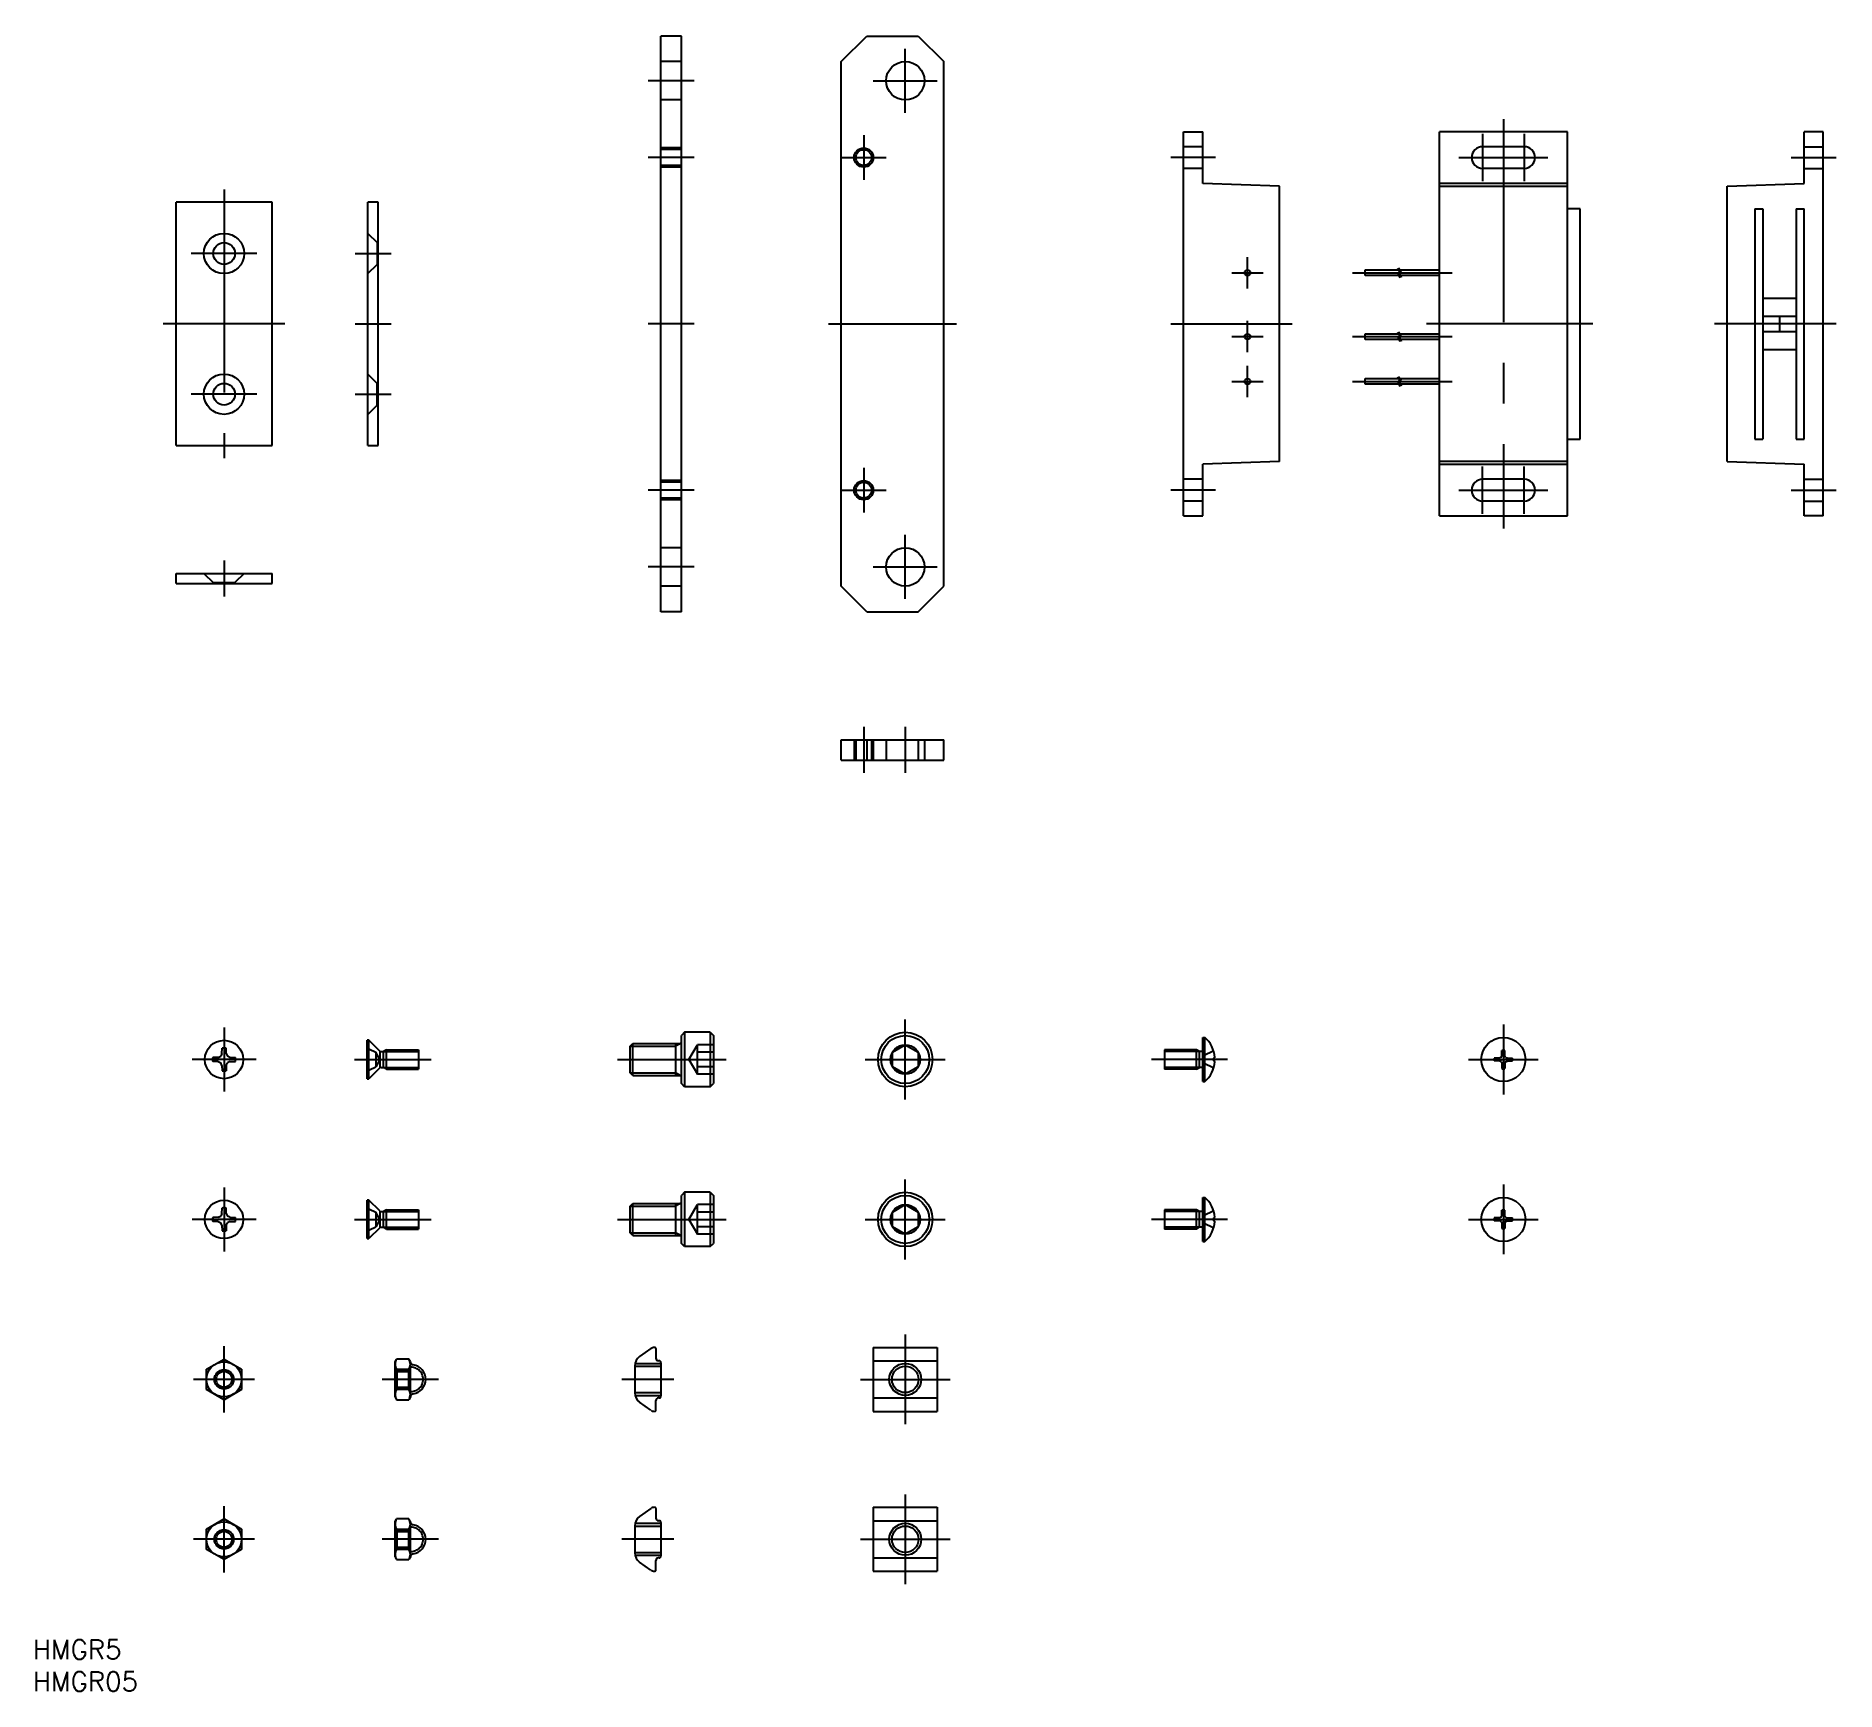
# Model space of a CAD drawing. Extents: x -29 to 252, y -214 to 45.
import ezdxf

# ---------------------------------------------------------------- set-up
doc = ezdxf.new("R2010")
doc.units = 0
doc.linetypes.add('CENTER', pattern=[50.8, 31.75, -6.35, 6.35, -6.35])
doc.linetypes.add('DASHED', pattern=[19.05, 12.7, -6.35])
doc.layers.get('0').update_dxf_attribs({"linetype": 'CONTINUOUS'})
doc.layers.add('CENTER', color=1, linetype='CENTER')
doc.styles.get("Standard").update_dxf_attribs({"font": 'txt.shx', "height": 3, "bigfont": 'bigfont.shx'})

msp = doc.modelspace()

# ---------------------------------------------------------------- linework, layer by layer
at = {"color": 7, "linetype": 'CONTINUOUS'}
for p, q in [((68.3, -45), (68.3, 45)), ((71.5, 45), (68.3, 45)), ((71.5, -45), (71.5, 45)), ((96.5, 41), (100.5, 45)), ((100.5, 45), (108.5, 45)), ((108.5, 45), (112.5, 41)), ((71.5, 41), (68.3, 41)), ((96.5, -41), (96.5, 41)), ((112.5, -41), (112.5, 41)), ((150, -30), (150, 30)), ((150, 30), (153, 30)), ((153, 21.92), (153, 30)), ((190, -30), (190, 30)), ((210, 30), (190, 30)), ((210, -30), (210, 30)), ((247, 21.92), (247, 30)), ((250, 30), (247, 30)), ((250, -30), (250, 30)), ((203.25, 27.7), (196.75, 27.7)), ((203.25, 24.3), (196.75, 24.3)), ((165, 21.5), (153, 21.92)), ((165, -21.5), (165, 21.5)), ((210, 21.92), (190, 21.92)), ((190, 21.5), (210, 21.5)), ((235, 21.5), (247, 21.92)), ((235, -21.5), (235, 21.5)), ((-7.5, -19), (-7.5, 19)), ((7.5, 19), (-7.5, 19)), ((7.5, -19), (7.5, 19)), ((22.5, -19), (22.5, 19)), ((24.1, 19), (22.5, 19)), ((24.1, -19), (24.1, 19)), ((212, 18), (210, 18)), ((212, -18), (212, 18)), ((239.33, 18), (239.33, -18)), ((239.33, 18), (240.56, 18)), ((240.56, 18), (240.56, -18)), ((245.76, 18), (245.76, -18)), ((245.76, 18), (247, 18)), ((247, -18), (247, 18)), ((178.39, 8.45), (183.61, 8.45)), ((178.39, 7.55), (178.39, 8.45)), ((183.84, 8.45), (190, 8.45)), ((183.69, 7.55), (178.39, 7.55)), ((190, 7.55), (183.91, 7.55)), ((240.56, 4), (245.76, 4)), ((240.56, 1.2), (245.76, 1.2)), ((243.16, 1.2), (243.16, -1.2)), ((178.39, -1.55), (183.61, -1.55)), ((178.39, -2.45), (178.39, -1.55)), ((183.69, -2.45), (178.39, -2.45)), ((183.84, -1.55), (190, -1.55)), ((190, -2.45), (183.91, -2.45)), ((240.56, -1.2), (245.76, -1.2)), ((240.56, -4), (245.76, -4)), ((178.39, -8.55), (183.61, -8.55)), ((178.39, -9.45), (178.39, -8.55)), ((183.69, -9.45), (178.39, -9.45)), ((183.84, -8.55), (190, -8.55)), ((190, -9.45), (183.91, -9.45)), ((-7.5, -19), (7.5, -19)), ((22.5, -19), (24.1, -19)), ((210, -18), (212, -18)), ((239.33, -18), (240.56, -18)), ((245.76, -18), (247, -18)), ((165, -21.5), (153, -21.92)), ((153, -30), (153, -21.92)), ((210, -21.5), (190, -21.5)), ((190, -21.92), (210, -21.92)), ((235, -21.5), (247, -21.92)), ((247, -30), (247, -21.92)), ((203.25, -24.3), (196.75, -24.3)), ((203.25, -27.7), (196.75, -27.7)), ((150, -30), (153, -30)), ((190, -30), (210, -30)), ((250, -30), (247, -30)), ((-7.5, -39), (7.5, -39)), ((-7.5, -40.6), (-7.5, -39)), ((7.5, -40.6), (7.5, -39)), ((-7.5, -40.6), (7.5, -40.6)), ((71.5, -41), (68.3, -41)), ((100.5, -45), (96.5, -41)), ((108.5, -45), (112.5, -41)), ((71.5, -45), (68.3, -45)), ((100.5, -45), (108.5, -45)), ((96.5, -65), (112.5, -65)), ((96.5, -68.2), (96.5, -65)), ((100.5, -65), (100.5, -68.2)), ((108.5, -65), (108.5, -68.2)), ((112.5, -68.2), (112.5, -65)), ((96.5, -68.2), (112.5, -68.2)), ((22.4, -118), (22.4, -112)), ((22.65, -112), (22.4, -112)), ((22.65, -118), (22.65, -112)), ((24.33, -113.68), (22.65, -112)), ((63.5, -112.93), (63.93, -112.5)), ((63.93, -112.5), (71.3, -112.5)), ((63.93, -117.5), (63.93, -112.5)), ((70.6, -112.5), (70.6, -117.5)), ((72, -110.75), (71.5, -111.25)), ((71.5, -118.75), (71.5, -111.25)), ((72, -110.75), (72, -119.25)), ((76, -110.75), (72, -110.75)), ((76, -110.75), (76, -119.25)), ((76, -110.75), (76.5, -111.25)), ((76.5, -111.25), (76.5, -118.75)), ((153, -118.45), (153, -111.55)), ((153, -111.55), (153.34, -111.55)), ((153.34, -118.45), (153.34, -111.55)), ((-0.92, -114.67), (-1.77, -114.68)), ((-0.92, -115.33), (-1.77, -115.32)), ((-0.92, -114.67), (-0.52, -114.48)), ((-0.92, -115.33), (-0.52, -115.52)), ((-0.33, -114.08), (-0.52, -114.48)), ((-0.33, -114.08), (-0.32, -113.23)), ((0.33, -114.08), (0.32, -113.23)), ((0.33, -114.08), (0.52, -114.48)), ((0.92, -114.67), (0.52, -114.48)), ((0.92, -115.33), (0.52, -115.52)), ((0.92, -114.67), (1.77, -114.68)), ((0.92, -115.33), (1.77, -115.32)), ((24.42, -116.23), (24.42, -113.77)), ((24.54, -113.77), (24.95, -113.77)), ((25.42, -113.5), (24.95, -113.77)), ((24.95, -116.23), (24.95, -113.77)), ((25.42, -113.5), (30.4, -113.5)), ((25.42, -116.5), (25.42, -113.5)), ((30.4, -113.5), (30.4, -116.5)), ((63.5, -117.07), (63.5, -112.93)), ((104.5, -113.85), (106.5, -112.69)), ((104.5, -116.15), (104.5, -113.85)), ((106.5, -112.69), (108.5, -113.85)), ((108.5, -113.85), (108.5, -116.15)), ((152, -113.5), (147, -113.5)), ((147, -113.5), (147, -116.5)), ((152.47, -113.77), (152, -113.5)), ((152, -116.5), (152, -113.5)), ((152.9, -113.77), (152.47, -113.77)), ((152.47, -116.23), (152.47, -113.77)), ((154.67, -114.77), (154.87, -114.76)), ((154.67, -114.77), (154.67, -115.23)), ((154.67, -115.23), (154.87, -115.24)), ((199.43, -114.76), (198.57, -114.77)), ((199.43, -115.24), (198.57, -115.23)), ((199.66, -114.66), (199.43, -114.76)), ((199.66, -115.34), (199.43, -115.24)), ((199.66, -114.66), (199.76, -114.43)), ((199.66, -115.34), (199.76, -115.57)), ((199.76, -114.43), (199.77, -113.57)), ((200.24, -114.43), (200.23, -113.57)), ((200.34, -114.66), (200.24, -114.43)), ((200.34, -115.34), (200.24, -115.57)), ((200.34, -114.66), (200.57, -114.76)), ((200.34, -115.34), (200.57, -115.24)), ((200.57, -114.76), (201.43, -114.77)), ((200.57, -115.24), (201.43, -115.23)), ((-0.33, -115.92), (-0.52, -115.52)), ((-0.33, -115.92), (-0.32, -116.77)), ((0.33, -115.92), (0.32, -116.77)), ((0.33, -115.92), (0.52, -115.52)), ((22.4, -118), (22.65, -118)), ((24.33, -116.32), (22.65, -118)), ((24.54, -116.23), (24.95, -116.23)), ((25.42, -116.5), (24.95, -116.23)), ((25.42, -116.5), (30.4, -116.5)), ((63.93, -117.5), (63.5, -117.07)), ((63.93, -117.5), (71.3, -117.5)), ((106.5, -117.31), (104.5, -116.15)), ((108.5, -116.15), (106.5, -117.31)), ((152, -116.5), (147, -116.5)), ((152, -116.5), (152.47, -116.23)), ((152.9, -116.23), (152.47, -116.23)), ((199.76, -115.57), (199.77, -116.43)), ((200.24, -115.57), (200.23, -116.43)), ((72, -119.25), (71.5, -118.75)), ((76, -119.25), (72, -119.25)), ((76, -119.25), (76.5, -118.75)), ((153, -118.45), (153.34, -118.45)), ((22.4, -143), (22.4, -137)), ((22.65, -137), (22.4, -137)), ((22.65, -143), (22.65, -137)), ((24.33, -138.68), (22.65, -137)), ((63.5, -137.93), (63.93, -137.5)), ((63.93, -142.5), (63.93, -137.5)), ((63.93, -137.5), (71.3, -137.5)), ((70.6, -137.5), (70.6, -142.5)), ((72, -135.75), (71.5, -136.25)), ((71.5, -143.75), (71.5, -136.25)), ((76, -135.75), (72, -135.75)), ((72, -135.75), (72, -144.25)), ((76, -135.75), (76, -144.25)), ((76, -135.75), (76.5, -136.25)), ((76.5, -136.25), (76.5, -143.75)), ((104.5, -138.85), (106.5, -137.69)), ((106.5, -137.69), (108.5, -138.85)), ((153, -143.45), (153, -136.55)), ((153, -136.55), (153.34, -136.55)), ((153.34, -143.45), (153.34, -136.55)), ((-0.92, -139.67), (-1.77, -139.68)), ((-0.92, -140.33), (-1.77, -140.32)), ((-0.92, -139.67), (-0.52, -139.48)), ((-0.92, -140.33), (-0.52, -140.52)), ((-0.33, -139.08), (-0.52, -139.48)), ((-0.33, -140.92), (-0.52, -140.52)), ((-0.33, -139.08), (-0.32, -138.23)), ((0.33, -139.08), (0.32, -138.23)), ((0.33, -139.08), (0.52, -139.48)), ((0.33, -140.92), (0.52, -140.52)), ((0.92, -139.67), (0.52, -139.48)), ((0.92, -140.33), (0.52, -140.52)), ((0.92, -139.67), (1.77, -139.68)), ((0.92, -140.33), (1.77, -140.32)), ((24.42, -141.23), (24.42, -138.77)), ((24.54, -138.77), (24.95, -138.77)), ((25.42, -138.5), (24.95, -138.77)), ((24.95, -141.23), (24.95, -138.77)), ((25.42, -138.5), (30.4, -138.5)), ((25.42, -141.5), (25.42, -138.5)), ((30.4, -138.5), (30.4, -141.5)), ((63.5, -142.07), (63.5, -137.93)), ((104.5, -141.15), (104.5, -138.85)), ((108.5, -138.85), (108.5, -141.15)), ((152, -138.5), (147, -138.5)), ((147, -138.5), (147, -141.5)), ((152, -141.5), (152, -138.5)), ((152.47, -138.77), (152, -138.5)), ((152.47, -141.23), (152.47, -138.77)), ((152.9, -138.77), (152.47, -138.77)), ((154.67, -139.77), (154.87, -139.76)), ((154.67, -139.77), (154.67, -140.23)), ((154.67, -140.23), (154.87, -140.24)), ((199.43, -139.76), (198.57, -139.77)), ((199.43, -140.24), (198.57, -140.23)), ((199.66, -139.66), (199.43, -139.76)), ((199.66, -140.34), (199.43, -140.24)), ((199.66, -139.66), (199.76, -139.43)), ((199.66, -140.34), (199.76, -140.57)), ((199.76, -139.43), (199.77, -138.57)), ((199.76, -140.57), (199.77, -141.43)), ((200.24, -139.43), (200.23, -138.57)), ((200.24, -140.57), (200.23, -141.43)), ((200.34, -139.66), (200.24, -139.43)), ((200.34, -140.34), (200.24, -140.57)), ((200.34, -139.66), (200.57, -139.76)), ((200.34, -140.34), (200.57, -140.24)), ((200.57, -139.76), (201.43, -139.77)), ((200.57, -140.24), (201.43, -140.23)), ((-0.33, -140.92), (-0.32, -141.77)), ((0.33, -140.92), (0.32, -141.77)), ((22.4, -143), (22.65, -143)), ((24.33, -141.32), (22.65, -143)), ((24.54, -141.23), (24.95, -141.23)), ((25.42, -141.5), (24.95, -141.23)), ((25.42, -141.5), (30.4, -141.5)), ((63.93, -142.5), (63.5, -142.07)), ((63.93, -142.5), (71.3, -142.5)), ((106.5, -142.31), (104.5, -141.15)), ((108.5, -141.15), (106.5, -142.31)), ((152, -141.5), (147, -141.5)), ((152, -141.5), (152.47, -141.23)), ((152.9, -141.23), (152.47, -141.23)), ((153, -143.45), (153.34, -143.45)), ((72, -144.25), (71.5, -143.75)), ((76, -144.25), (72, -144.25)), ((76, -144.25), (76.5, -143.75)), ((66.74, -160.18), (64.97, -161.42)), ((67.5, -160.2), (67.5, -161.7)), ((101.5, -160), (111.5, -160)), ((101.5, -160), (101.5, -170)), ((111.5, -160), (111.5, -170)), ((-2.75, -163.41), (0, -161.82)), ((0, -161.82), (2.75, -163.41)), ((26.73, -162.25), (26.98, -161.82)), ((26.73, -167.75), (26.73, -162.25)), ((28.89, -161.82), (26.98, -161.82)), ((29.13, -162.25), (28.89, -161.82)), ((29.13, -167.75), (29.13, -162.25)), ((64.2, -162.9), (64.2, -167.1)), ((68, -162.1), (67.9, -162.1)), ((68.3, -162.4), (68.3, -167.6)), ((101.5, -162.1), (111.5, -162.1)), ((-2.75, -166.59), (-2.75, -163.41)), ((2.75, -163.41), (2.75, -166.59)), ((26.98, -163.41), (28.89, -163.41)), ((0, -168.18), (-2.75, -166.59)), ((2.75, -166.59), (0, -168.18)), ((26.73, -167.75), (26.98, -168.18)), ((28.89, -166.59), (26.98, -166.59)), ((26.98, -168.18), (28.89, -168.18)), ((29.13, -167.75), (28.89, -168.18)), ((66.74, -169.82), (64.97, -168.58)), ((67.5, -169.8), (67.5, -168.3)), ((68, -167.9), (67.9, -167.9)), ((101.5, -167.9), (111.5, -167.9)), ((101.5, -170), (111.5, -170)), ((66.74, -185.18), (64.97, -186.42)), ((67.5, -185.2), (67.5, -186.7)), ((101.5, -185), (111.5, -185)), ((101.5, -185), (101.5, -195)), ((111.5, -185), (111.5, -195)), ((-2.75, -188.41), (0, -186.82)), ((-2.75, -191.59), (-2.75, -188.41)), ((0, -186.82), (2.75, -188.41)), ((2.75, -188.41), (2.75, -191.59)), ((26.73, -187.25), (26.98, -186.82)), ((26.73, -192.75), (26.73, -187.25)), ((28.89, -186.82), (26.98, -186.82)), ((26.98, -188.41), (28.89, -188.41)), ((29.13, -187.25), (28.89, -186.82)), ((29.13, -192.75), (29.13, -187.25)), ((64.2, -187.9), (64.2, -192.1)), ((68, -187.1), (67.9, -187.1)), ((68.3, -187.4), (68.3, -192.6)), ((101.5, -187.1), (111.5, -187.1)), ((0, -193.18), (-2.75, -191.59)), ((2.75, -191.59), (0, -193.18)), ((26.73, -192.75), (26.98, -193.18)), ((28.89, -191.59), (26.98, -191.59)), ((26.98, -193.18), (28.89, -193.18)), ((29.13, -192.75), (28.89, -193.18)), ((66.74, -194.82), (64.97, -193.58)), ((67.5, -194.8), (67.5, -193.3)), ((68, -192.9), (67.9, -192.9)), ((101.5, -192.9), (111.5, -192.9)), ((101.5, -195), (111.5, -195))]:
    msp.add_line(p, q, dxfattribs=at)
at = {"color": 3, "linetype": 'DASHED'}
for p, q in [((71.5, 35), (68.3, 35)), ((71.5, 27.5), (68.3, 27.5)), ((71.5, 27.25), (68.3, 27.25)), ((153, 27.7), (150, 27.7)), ((247, 27.7), (250, 27.7)), ((71.5, 24.75), (68.3, 24.75)), ((71.5, 24.5), (68.3, 24.5)), ((153, 24.3), (150, 24.3)), ((247, 24.3), (250, 24.3)), ((22.5, 14.15), (23.95, 12.7)), ((23.95, 12.7), (23.95, 9.3)), ((23.95, 12.7), (24.1, 12.7)), ((22.5, 7.85), (23.95, 9.3)), ((23.95, 9.3), (24.1, 9.3)), ((22.5, -7.85), (23.95, -9.3)), ((23.95, -12.7), (23.95, -9.3)), ((23.95, -9.3), (24.1, -9.3)), ((22.5, -14.15), (23.95, -12.7)), ((23.95, -12.7), (24.1, -12.7)), ((71.5, -24.5), (68.3, -24.5)), ((71.5, -24.75), (68.3, -24.75)), ((153, -24.3), (150, -24.3)), ((247, -24.3), (250, -24.3)), ((71.5, -27.25), (68.3, -27.25)), ((71.5, -27.5), (68.3, -27.5)), ((153, -27.7), (150, -27.7)), ((247, -27.7), (250, -27.7)), ((71.5, -35), (68.3, -35)), ((-3.15, -39), (-1.7, -40.45)), ((3.15, -39), (1.7, -40.45)), ((-1.7, -40.45), (1.7, -40.45)), ((-1.7, -40.45), (-1.7, -40.6)), ((1.7, -40.45), (1.7, -40.6)), ((98.5, -65), (98.5, -68.2)), ((98.77, -65), (98.77, -68.2)), ((101.23, -65), (101.23, -68.2)), ((101.5, -65), (101.5, -68.2)), ((103.5, -65), (103.5, -68.2)), ((109.5, -65), (109.5, -68.2)), ((22.73, -113.37), (23.73, -113.86)), ((24.33, -115), (23.73, -113.86)), ((23.73, -113.86), (23.73, -116.14)), ((24.33, -115), (23.73, -116.14)), ((72.67, -115), (74, -112.69)), ((72.67, -115), (74, -117.31)), ((74, -117.31), (74, -112.69)), ((76.5, -112.69), (74, -112.69)), ((76.5, -113.85), (74, -113.85)), ((152.91, -115), (153.25, -114.36)), ((152.91, -115), (153.25, -115.64)), ((154.62, -113.69), (153.25, -114.36)), ((153.25, -114.36), (153.25, -115.64)), ((22.73, -116.63), (23.73, -116.14)), ((76.5, -116.15), (74, -116.15)), ((76.5, -117.31), (74, -117.31)), ((154.62, -116.31), (153.25, -115.64)), ((72.67, -140), (74, -137.69)), ((74, -142.31), (74, -137.69)), ((76.5, -137.69), (74, -137.69)), ((22.73, -138.37), (23.73, -138.85)), ((23.73, -138.85), (23.73, -141.15)), ((24.33, -140), (23.73, -138.85)), ((24.33, -140), (23.73, -141.15)), ((72.67, -140), (74, -142.31)), ((76.5, -138.85), (74, -138.85)), ((152.91, -140), (153.25, -139.37)), ((152.91, -140), (153.25, -140.63)), ((154.62, -138.69), (153.25, -139.37)), ((153.25, -139.37), (153.25, -140.63)), ((154.62, -141.31), (153.25, -140.63)), ((22.73, -141.63), (23.73, -141.15)), ((76.5, -141.15), (74, -141.15)), ((76.5, -142.31), (74, -142.31)), ((29.23, -163.1), (29.13, -163.1)), ((64.2, -162.93), (68.3, -162.93)), ((64.24, -162.5), (68.3, -162.5)), ((26.73, -163.5), (27, -163.77)), ((26.73, -163.5), (29.13, -163.5)), ((27, -163.77), (27, -166.23)), ((27, -163.77), (28.86, -163.77)), ((29.13, -163.5), (28.86, -163.77)), ((28.86, -163.77), (28.86, -166.23)), ((26.73, -166.5), (27, -166.23)), ((26.73, -166.5), (29.13, -166.5)), ((27, -166.23), (28.86, -166.23)), ((29.13, -166.5), (28.86, -166.23)), ((29.23, -166.9), (29.13, -166.9)), ((64.2, -167.07), (68.3, -167.07)), ((64.24, -167.5), (68.3, -167.5)), ((26.73, -188.5), (27, -188.77)), ((26.73, -188.5), (29.13, -188.5)), ((29.13, -188.5), (28.86, -188.77)), ((29.23, -188.1), (29.13, -188.1)), ((64.2, -187.93), (68.3, -187.93)), ((64.24, -187.5), (68.3, -187.5)), ((26.73, -191.5), (27, -191.23)), ((27, -188.77), (27, -191.23)), ((27, -188.77), (28.86, -188.77)), ((27, -191.23), (28.86, -191.23)), ((28.86, -188.77), (28.86, -191.23)), ((29.13, -191.5), (28.86, -191.23)), ((26.73, -191.5), (29.13, -191.5)), ((29.23, -191.9), (29.13, -191.9)), ((64.2, -192.07), (68.3, -192.07)), ((64.24, -192.5), (68.3, -192.5))]:
    msp.add_line(p, q, dxfattribs=at)
at = {"color": 3, "linetype": 'CONTINUOUS'}
for p, q in [((183.43, 8.72), (183.8, 8.18)), ((183.63, 8.75), (184, 8.22)), ((183.8, 8.18), (183.51, 7.99)), ((183.51, 7.99), (183.83, 7.22)), ((184, 8.22), (183.71, 8.02)), ((183.71, 8.02), (184.03, 7.25)), ((183.43, -1.28), (183.8, -1.82)), ((183.8, -1.82), (183.51, -2.01)), ((183.51, -2.01), (183.83, -2.78)), ((183.63, -1.25), (184, -1.78)), ((184, -1.78), (183.71, -1.98)), ((183.71, -1.98), (184.03, -2.75)), ((183.43, -8.28), (183.8, -8.82)), ((183.63, -8.25), (184, -8.78)), ((183.8, -8.82), (183.51, -9.01)), ((183.51, -9.01), (183.83, -9.78)), ((184, -8.78), (183.71, -8.98)), ((183.71, -8.98), (184.03, -9.75)), ((71.4, -112.47), (70.6, -112.93)), ((24.95, -113.77), (30.4, -113.77)), ((63.5, -112.93), (70.6, -112.93)), ((152.47, -113.77), (147, -113.77)), ((24.95, -116.23), (30.4, -116.23)), ((63.5, -117.07), (70.6, -117.07)), ((71.4, -117.53), (70.6, -117.07)), ((152.47, -116.23), (147, -116.23)), ((71.4, -137.47), (70.6, -137.93)), ((24.95, -138.77), (30.4, -138.77)), ((63.5, -137.93), (70.6, -137.93)), ((152.47, -138.77), (147, -138.77)), ((24.95, -141.23), (30.4, -141.23)), ((63.5, -142.07), (70.6, -142.07)), ((71.4, -142.53), (70.6, -142.07)), ((152.47, -141.23), (147, -141.23))]:
    msp.add_line(p, q, dxfattribs=at)
at = {"color": 7, "linetype": 'CONTINUOUS'}
for centre, radius in [((106.5, 38), 3), ((100, 26), 1.23), ((0, 11), 3.15), ((0, 11), 1.7), ((160, 8), 0.45), ((160, -2), 0.45), ((0, -11), 3.15), ((0, -11), 1.7), ((160, -9), 0.45), ((100, -26), 1.23), ((106.5, -38), 3), ((0, -115), 3), ((106.5, -115), 4.25), ((106.5, -115), 3.75), ((200, -115), 3.45), ((106.5, -115), 2.31), ((0, -140), 3), ((106.5, -140), 4.25), ((106.5, -140), 3.75), ((106.5, -140), 2.31), ((200, -140), 3.45), ((0, -165), 2.75), ((106.5, -165), 2.07), ((0, -165), 1.23), ((0, -190), 2.75), ((106.5, -190), 2.07), ((0, -190), 1.23)]:
    msp.add_circle(centre, radius, dxfattribs=at)
at = {"color": 3, "linetype": 'CONTINUOUS'}
for centre, radius in [((100, 26), 1.5), ((100, -26), 1.5), ((106.5, -165), 2.5), ((0, -165), 1.5), ((0, -190), 1.5), ((106.5, -190), 2.5)]:
    msp.add_circle(centre, radius, dxfattribs=at)
at = {"color": 7, "linetype": 'CONTINUOUS'}
for centre, radius, start, end in [((196.75, 26), 1.7, 90, 270), ((203.25, 26), 1.7, 270, 90), ((196.75, -26), 1.7, 90, 270), ((203.25, -26), 1.7, 270, 90), ((71.3, -112.3), 0.2, 270, 0), ((150.3, -115), 4.6, 4.2535, 48.5904), ((0, -115), 1.8, 169.8876, 190.1124), ((0, -115), 1.8, 79.8876, 100.1124), ((0, -115), 1.8, 349.8876, 10.1124), ((24.54, -113.47), 0.3, 225, 270), ((152.9, -113.67), 0.1, 270, 0), ((150.3, -115), 4.6, 311.4096, 355.7465), ((154.69, -114.67), 0.195, 332.2184, 2.6733), ((154.69, -115.33), 0.195, 357.3267, 27.7816), ((200, -115), 1.45, 171.0389, 188.9611), ((200, -115), 1.45, 81.0389, 98.9611), ((200, -115), 1.45, 351.0389, 8.9611), ((0, -115), 1.8, 259.8876, 280.1124), ((24.54, -116.53), 0.3, 90, 135), ((71.3, -117.7), 0.2, 0, 90), ((152.9, -116.33), 0.1, 0, 90), ((200, -115), 1.45, 261.0389, 278.9611), ((71.3, -137.3), 0.2, 270, 0), ((150.3, -140), 4.6, 4.2535, 48.5904), ((0, -140), 1.8, 169.8876, 190.1124), ((0, -140), 1.8, 79.8876, 100.1124), ((0, -140), 1.8, 349.8876, 10.1124), ((24.54, -138.47), 0.3, 225, 270), ((152.9, -138.67), 0.1, 270, 0), ((150.3, -140), 4.6, 311.4096, 355.7465), ((154.69, -139.67), 0.195, 332.2184, 2.6733), ((154.69, -140.33), 0.195, 357.3267, 27.7816), ((200, -140), 1.45, 171.0389, 188.9611), ((200, -140), 1.45, 81.0389, 98.9611), ((200, -140), 1.45, 351.0389, 8.9611), ((0, -140), 1.8, 259.8876, 280.1124), ((24.54, -141.53), 0.3, 90, 135), ((71.3, -142.7), 0.2, 0, 90), ((152.9, -141.33), 0.1, 0, 90), ((200, -140), 1.45, 261.0389, 278.9611), ((67.32, -161), 1, 91.5775, 124.992), ((67.3, -160.2), 0.2, 0, 93.5278), ((28.14, -162.62), 1.41, 154.3842, 214.3842), ((27.73, -162.62), 1.41, 325.6158, 25.6158), ((29.63, -162.23), 0.5, 182.4469, 261.7962), ((29.23, -165), 2.3, 278.2038, 81.7962), ((66, -162.9), 1.8, 124.992, 180), ((67.9, -161.7), 0.4, 180, 270), ((68, -162.4), 0.3, 0, 90), ((31.99, -165), 5.25, 162.412, 197.588), ((23.88, -165), 5.25, 342.412, 17.588), ((28.14, -167.38), 1.41, 145.6158, 205.6158), ((27.73, -167.38), 1.41, 334.3842, 34.3842), ((29.63, -167.77), 0.5, 98.2038, 177.5531), ((66, -167.1), 1.8, 180, 235.0079), ((67.9, -168.3), 0.4, 90, 180), ((68, -167.6), 0.3, 270, 0), ((67.32, -169), 1, 235.0079, 268.4225), ((67.3, -169.8), 0.2, 266.4722, 0), ((67.32, -186), 1, 91.5775, 124.992), ((67.3, -185.2), 0.2, 0, 93.5278), ((28.14, -187.62), 1.41, 154.3842, 214.3842), ((31.99, -190), 5.25, 162.412, 197.588), ((27.73, -187.62), 1.41, 325.6158, 25.6158), ((23.88, -190), 5.25, 342.412, 17.588), ((29.63, -187.23), 0.5, 182.4469, 261.7962), ((29.23, -190), 2.3, 278.2038, 81.7962), ((66, -187.9), 1.8, 124.992, 180), ((67.9, -186.7), 0.4, 180, 270), ((68, -187.4), 0.3, 0, 90), ((28.14, -192.38), 1.41, 145.6158, 205.6158), ((27.73, -192.38), 1.41, 334.3842, 34.3842), ((29.63, -192.77), 0.5, 98.2038, 177.5531), ((66, -192.1), 1.8, 180, 235.0079), ((67.9, -193.3), 0.4, 90, 180), ((68, -192.6), 0.3, 270, 0), ((67.32, -194), 1, 235.0079, 268.4225), ((67.3, -194.8), 0.2, 266.4722, 0)]:
    msp.add_arc(centre, radius, start, end, dxfattribs=at)
at = {"color": 3, "linetype": 'DASHED'}
for centre, radius, start, end in [((23, -112.83), 0.6, 180, 243.7), ((154.4, -113.24), 0.5, 296.3, 306.1933), ((23, -117.17), 0.6, 116.3, 180), ((154.4, -116.76), 0.5, 53.8067, 63.7), ((23, -137.83), 0.6, 180, 243.7), ((154.4, -138.24), 0.5, 296.3, 306.1933), ((23, -142.17), 0.6, 116.3, 180), ((154.4, -141.76), 0.5, 53.8067, 63.7), ((29.23, -165), 1.9, 270, 90), ((29.23, -190), 1.9, 270, 90)]:
    msp.add_arc(centre, radius, start, end, dxfattribs=at)
at = {"layer": 'CENTER', "color": 1, "linetype": 'CENTER'}
for p, q in [((106.5, 33), (106.5, 43)), ((73.5, 38), (66.3, 38)), ((101.5, 38), (111.5, 38)), ((200, 32), (200, -32)), ((100, 29.5), (100, 22.5)), ((196.75, 29.7), (196.75, 22.3)), ((203.25, 29.7), (203.25, 22.3)), ((73.5, 26), (66.3, 26)), ((96.5, 26), (103.5, 26)), ((155, 26), (148, 26)), ((193.05, 26), (206.95, 26)), ((245, 26), (252, 26)), ((0, 21), (0, -21)), ((5.15, 11), (-5.15, 11)), ((20.5, 11), (26.1, 11)), ((160, 5.55), (160, 10.45)), ((157.55, 8), (162.45, 8)), ((176.39, 8), (192, 8)), ((9.5, 0), (-9.5, 0)), ((20.5, 0), (26.1, 0)), ((148, 0), (167, 0)), ((160, -4.45), (160, 0.45)), ((214, 0), (188, 0)), ((252, 0), (233, 0)), ((73.5, 0), (66.3, 0)), ((94.5, 0), (114.5, 0)), ((157.55, -2), (162.45, -2)), ((176.39, -2), (192, -2)), ((160, -11.45), (160, -6.55)), ((5.15, -11), (-5.15, -11)), ((20.5, -11), (26.1, -11)), ((157.55, -9), (162.45, -9)), ((176.39, -9), (192, -9)), ((100, -22.5), (100, -29.5)), ((196.75, -29.7), (196.75, -22.3)), ((203.25, -29.7), (203.25, -22.3)), ((73.5, -26), (66.3, -26)), ((96.5, -26), (103.5, -26)), ((155, -26), (148, -26)), ((193.05, -26), (206.95, -26)), ((245, -26), (252, -26)), ((106.5, -43), (106.5, -33)), ((0, -37), (0, -42.6)), ((73.5, -38), (66.3, -38)), ((101.5, -38), (111.5, -38)), ((100, -63), (100, -70.2)), ((106.5, -63), (106.5, -70.2)), ((106.5, -121.25), (106.5, -108.75)), ((200, -109.55), (200, -120.45)), ((0, -110), (0, -120)), ((5, -115), (-5, -115)), ((20.4, -115), (32.4, -115)), ((61.5, -115), (78.5, -115)), ((100.25, -115), (112.75, -115)), ((156.89, -115), (145, -115)), ((194.55, -115), (205.45, -115)), ((0, -135), (0, -145)), ((106.5, -146.25), (106.5, -133.75)), ((200, -134.55), (200, -145.45)), ((5, -140), (-5, -140)), ((20.4, -140), (32.4, -140)), ((61.5, -140), (78.5, -140)), ((100.25, -140), (112.75, -140)), ((156.89, -140), (145, -140)), ((194.55, -140), (205.45, -140)), ((0, -170.18), (0, -159.82)), ((106.5, -158), (106.5, -172)), ((4.75, -165), (-4.75, -165)), ((33.53, -165), (24.73, -165)), ((70.3, -165), (62.2, -165)), ((99.5, -165), (113.5, -165)), ((0, -195.18), (0, -184.82)), ((106.5, -183), (106.5, -197)), ((4.75, -190), (-4.75, -190)), ((33.53, -190), (24.73, -190)), ((70.3, -190), (62.2, -190)), ((99.5, -190), (113.5, -190))]:
    msp.add_line(p, q, dxfattribs=at)

# ---------------------------------------------------------------- texts
at = {"color": 7, "linetype": 'CONTINUOUS'}
for s, p in [('HMGR5', (-29.91, -208.72)), ('HMGR05', (-29.91, -213.72))]:
    msp.add_text(s, height=3, dxfattribs=at).set_placement(p)

doc.saveas('drawing.dxf')
